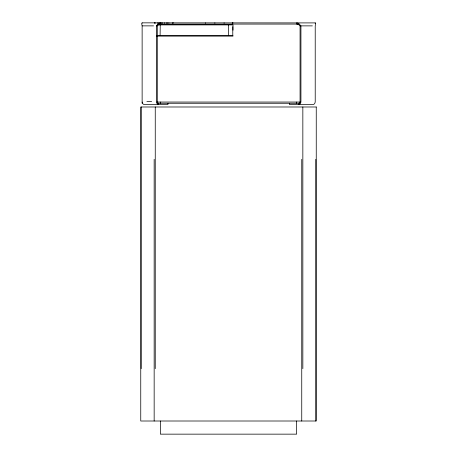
<?xml version="1.0" encoding="UTF-8"?>
<svg xmlns="http://www.w3.org/2000/svg" width="457" height="457" viewBox="0 0 457 457"><rect width="100%" height="100%" fill="white"/><g stroke="black" fill="none" stroke-linecap="round" stroke-linejoin="round"><path stroke-width="0.69" d="M154.392 23.158L154.615 22.85M172.82 23.158L172.7 23.056M154.375 23.056L154.375 22.85M232.921 22.85L232.779 23.256L232.779 22.85M289.39 103.271L289.39 104.499L313.085 104.499A3.022 2.136 -90 0 0 315.221 101.477L315.221 25.872L315.667 23.735L315.37 22.907L142.133 22.85L141.687 23.735L142.133 25.872L142.133 101.477A3.022 2.136 -90 0 0 144.269 104.499L167.965 104.499L167.965 103.271M158.556 104.499A3.022 2.136 90 0 1 156.42 101.477L156.42 25.872L158.111 23.735L160.693 22.85L160.693 24.072L158.722 24.598L157.282 25.872L157.282 101.477A1.794 1.268 90 0 0 158.556 103.271M232.202 23.256L232.436 22.85M228.591 24.684L228.449 35.503M160.247 24.684L160.099 35.503M158.488 24.072L298.769 24.072M157.911 24.667L232.779 24.667M157.933 24.889L233.013 24.889L233.013 30.196M142.133 25.872L153.563 25.872M156.42 25.872L157.282 25.872M296.662 24.072L298.627 24.598L300.066 25.872L312.365 25.872M156.854 35.503L233.013 35.503M156.705 36.114L233.001 36.114M146.891 101.477L151.655 101.477M156.86 102.048L300.552 102.048M157.562 103.271L299.849 103.271M172.82 22.85L172.963 23.158L173.277 22.85M155.586 22.85L155.768 23.256M315.793 159.327L315.793 421.006M315.221 22.85L315.221 23.461M302.842 106.989L302.842 368.668M301.746 159.327L301.746 421.006M300.066 25.872L300.066 101.477A1.794 1.268 90 0 1 298.798 103.271M296.662 23.461L296.662 22.85L298.649 23.358L300.935 25.872L300.935 101.477A3.022 2.136 -90 0 1 298.798 104.499M296.65 421.006L296.65 434.15L160.35 434.15L160.35 421.006M296.342 102.048L296.342 103.271M232.779 26.66L232.779 35.503M232.345 24.072L232.345 24.684M224.101 22.85L224.101 23.256M214.87 22.85L214.87 23.256M205.644 22.85L205.644 23.256M168.896 22.85L168.896 23.256M167.405 22.85L167.405 23.256M166.302 22.85L166.302 23.256M164.44 22.85L164.44 23.256M164 24.227L164 24.684M162.658 22.85L162.658 23.256M161.584 22.85L161.584 23.256M160.653 22.85L160.653 23.256M160.367 102.048L160.367 103.271M159.579 22.85L159.579 23.256M158.488 22.85L158.488 23.256M157.574 22.85L157.574 23.256M155.254 106.989L155.254 368.668M154.158 159.327L154.158 421.006M142.133 22.85L142.133 23.153M142.133 102.048L142.133 103.271M141.207 106.989L141.207 368.668M159.67 24.889A0.817 0.577 90 0 1 160.247 24.072M316.25 106.989L140.75 106.989L140.75 421.006L316.25 421.006L316.25 106.989"/></g></svg>
